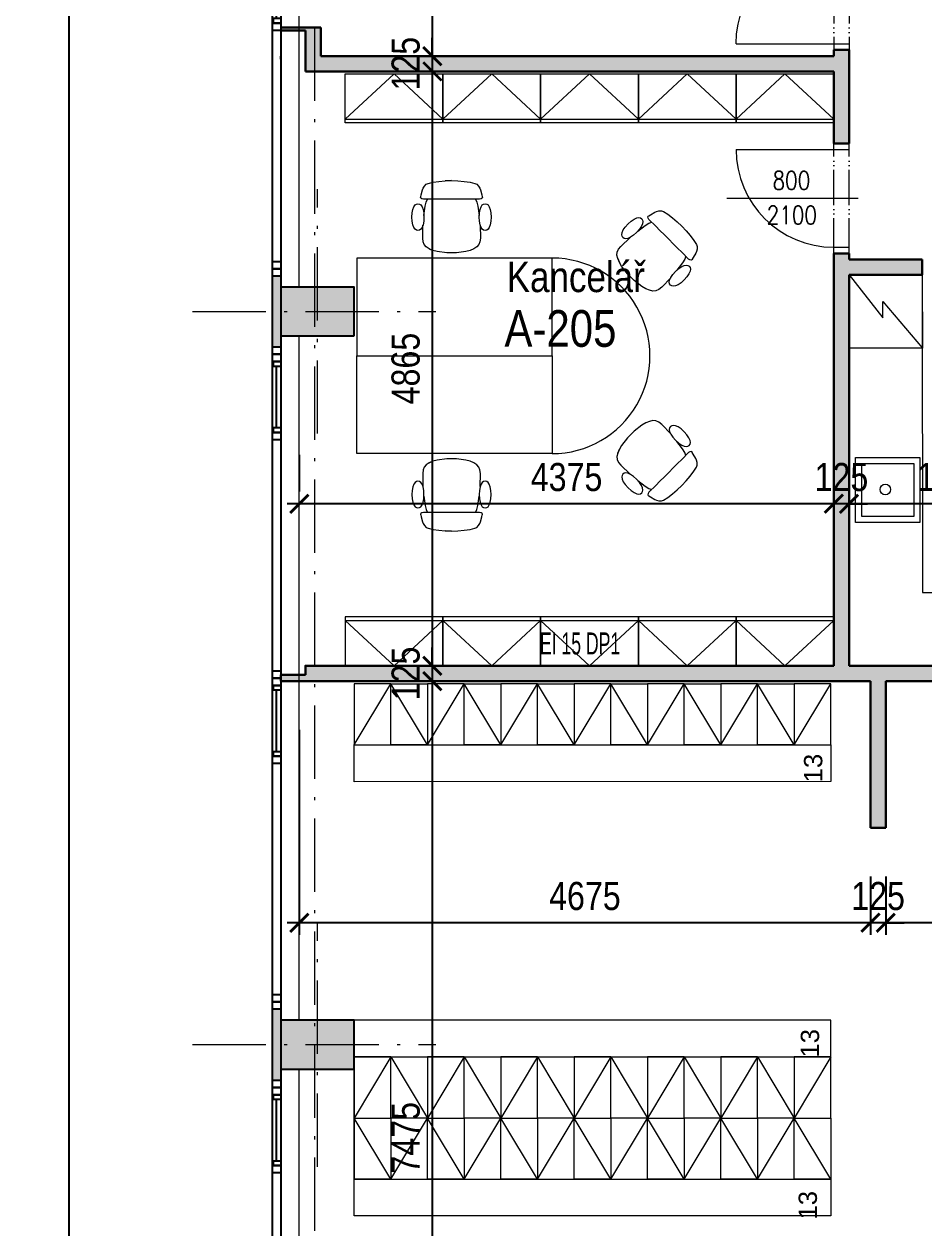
# Model space of a CAD drawing. Header units: millimetres. Extents: x 325046 to 1268204, y 1875583 to 2761998.
# Drawn here: x 558223 to 565588, y 2553393 to 2563245 of the extents above; entities that cross this region are included whole.
import ezdxf

# ---------------------------------------------------------------- set-up
doc = ezdxf.new("R2010")
doc.units = ezdxf.units.MM
doc.header["$LTSCALE"] = 100
doc.header["$PDMODE"] = 65
doc.linetypes.add('ACAD_ISO05W100', pattern=[33, 24, -3, 0, -3, 0, -3])
doc.linetypes.add('ACAD_ISO10W100', pattern=[18.5, 12, -3, 0.5, -3])
for name, color, linetype, lineweight, true_color in [('DVEŘE - POPIS', 7, 'Continuous', 5, 0x008a22), ('INTERIÉR', 7, 'Continuous', 5, 0xa65930), ('otvory', 7, 'Continuous', 20, 0xb30000), ('PO - dveře a odolnosti', 7, 'Continuous', 9, 0xc51645), ('PŘÍČKY - SDK', 7, 'Continuous', 30, 0x6a1174), ('SANITA  - NOVÁ', 7, 'Continuous', 13, 0x3f3fde)]:
    doc.layers.add(name, color=color, linetype=linetype, lineweight=lineweight, true_color=true_color)
for name, color, linetype in [('FASÁDY - okna - PŮDORYS', 8, 'Continuous'), ('kóty 100', 5, 'Continuous'), ('OKNA - RASTR', 5, 'Continuous'), ('ČÍSLO MÍSTNOSTI', 4, 'Continuous'), ('ŽB- SLOUPY', 3, 'Continuous')]:
    doc.layers.add(name, color=color, linetype=linetype)
for name, color, linetype, lineweight in [('FASÁDY filling', 7, 'Continuous', 5), ('Objekty - osy', 5, 'ACAD_ISO10W100', 20), ('ŽB - Šraf-prefa', 253, 'Continuous', 13)]:
    doc.layers.add(name, color=color, linetype=linetype, lineweight=lineweight)
doc.layers.add('POPIS MÍSTNOSTÍ', color=7, linetype='Continuous', true_color=0x072bf2)
doc.layers.add('ŠRAF - SDK', color=7, linetype='Continuous', true_color=0xfbe0ee)
doc.styles.add('arial 1_200', font='arialbd.ttf', dxfattribs={"height": 300})
doc.styles.add('ARIAL NARROW', font='ARIALN.TTF')
doc.styles.add('FSIMPLEX', font='simplex.shx')
doc.dimstyles.new('100', dxfattribs={"dimscale": 100, "dimtxt": 2.3, "dimasz": 1.5, "dimexe": 1, "dimexo": 4, "dimgap": 1, "dimtad": 1, "dimdec": 0, "dimzin": 0, "dimdsep": 46, "dimtxsty": 'ARIAL NARROW', "dimblk": 'ARCHTICK', "dimcen": 4, "dimdle": 1, "dimclrd": 256, "dimclre": 256, "dimclrt": 7, "dimadec": 0, "dimazin": 0, "dimtfac": 1, "dimtdec": 0, "dimtix": 1, "dimtofl": 0, "dimtmove": 0, "dimatfit": 2, "dimldrblk": 'OBLIQUE', "dimfxl": 1, "dimtolj": 1, "dimtzin": 0, "dimlwd": -1, "dimlwe": -1, "dimarcsym": 1})

# ---------------------------------------------------------------- blocks, each defined once
blk = doc.blocks.new('VI_2D_01_XX__FCPLA1112701903018')
for p, q in [((0.1041, 0.2015), (0.098, 0.1871)), ((0.1136, 0.2183), (0.1041, 0.2015)), ((0.1282, 0.2336), (0.1136, 0.2183)), ((0.1439, 0.2413), (0.1282, 0.2336)), ((0.1839, 0.2504), (0.1439, 0.2413)), ((0.2327, 0.2571), (0.1839, 0.2504)), ((0.2834, 0.2611), (0.2327, 0.2571)), ((0.3354, 0.2637), (0.2834, 0.2611)), ((0.3354, 0.2638), (0.2838, 0.2612)), ((0.3354, 0.2637), (0.2838, 0.2612)), ((0.387, 0.2612), (0.3354, 0.2638)), ((0.3354, 0.2638), (0.3873, 0.2611)), ((0.3873, 0.2611), (0.3354, 0.2637)), ((0.4381, 0.2571), (0.387, 0.2612)), ((0.4381, 0.2571), (0.3873, 0.2611)), ((0.4869, 0.2504), (0.4381, 0.2571)), ((0.5268, 0.2413), (0.4869, 0.2504)), ((0.5425, 0.2336), (0.5268, 0.2413)), ((0.5572, 0.2183), (0.5425, 0.2336)), ((0.5666, 0.2015), (0.5572, 0.2183)), ((0.5728, 0.1871), (0.5666, 0.2015)), ((0.0825, 0.1277), (0.0813, 0.1263)), ((0.0813, 0.1263), (0.0839, 0.1197)), ((0.084, 0.1311), (0.0825, 0.1277)), ((0.0839, 0.1197), (0.0929, 0.1143)), ((0.0874, 0.1476), (0.084, 0.1311)), ((0.098, 0.1871), (0.0874, 0.1476)), ((0.0929, 0.1143), (0.1053, 0.1118)), ((0.1053, 0.1118), (0.1842, 0.1118)), ((0.1381, 0.1118), (0.1273, 0.0879)), ((0.1842, 0.1118), (0.2328, 0.1118)), ((0.2328, 0.1118), (0.2838, 0.1118)), ((0.2838, 0.1118), (0.3354, 0.1118)), ((0.3354, 0.1118), (0.3869, 0.1118)), ((0.3869, 0.1118), (0.438, 0.1118)), ((0.438, 0.1118), (0.4865, 0.1118)), ((0.4865, 0.1118), (0.5654, 0.1118)), ((0.5435, 0.0879), (0.5327, 0.1118)), ((0.5654, 0.1118), (0.5779, 0.1143)), ((0.5834, 0.1476), (0.5728, 0.1871)), ((0.5779, 0.1143), (0.5868, 0.1197)), ((0.5867, 0.1311), (0.5834, 0.1476)), ((0.5882, 0.1277), (0.5867, 0.1311)), ((0.5868, 0.1197), (0.5895, 0.1263)), ((0.5895, 0.1263), (0.5882, 0.1277)), ((0.0186, 0.028), (0.013, -0.0009)), ((0.0269, 0.0502), (0.0186, 0.028)), ((0.0366, 0.0643), (0.0269, 0.0502)), ((0.0478, 0.0718), (0.0366, 0.0643)), ((0.0604, 0.0743), (0.0478, 0.0718)), ((0.073, 0.0718), (0.0604, 0.0743)), ((0.0842, 0.0643), (0.073, 0.0718)), ((0.0939, 0.0502), (0.0842, 0.0643)), ((0.1021, 0.028), (0.0939, 0.0502)), ((0.1078, -0.0009), (0.1021, 0.028)), ((0.1188, 0.0548), (0.1088, -0.0206)), ((0.1273, 0.0879), (0.1188, 0.0548)), ((0.5519, 0.0548), (0.5435, 0.0879)), ((0.5619, -0.0206), (0.5519, 0.0548)), ((0.5686, 0.028), (0.563, -0.0009)), ((0.5769, 0.0502), (0.5686, 0.028)), ((0.5866, 0.0643), (0.5769, 0.0502)), ((0.5978, 0.0718), (0.5866, 0.0643)), ((0.6104, 0.0743), (0.5978, 0.0718)), ((0.623, 0.0718), (0.6104, 0.0743)), ((0.6342, 0.0643), (0.623, 0.0718)), ((0.6439, 0.0502), (0.6342, 0.0643)), ((0.6521, 0.028), (0.6439, 0.0502)), ((0.6578, -0.0009), (0.6521, 0.028)), ((0.013, -0.0009), (0.0111, -0.035)), ((0.0111, -0.035), (0.013, -0.069)), ((0.013, -0.069), (0.0186, -0.0979)), ((0.0186, -0.0979), (0.0269, -0.1201)), ((0.0939, -0.1201), (0.1021, -0.0979)), ((0.1021, -0.0979), (0.1078, -0.069)), ((0.1096, -0.035), (0.1078, -0.0009)), ((0.1078, -0.069), (0.1096, -0.035)), ((0.563, -0.0009), (0.5611, -0.035)), ((0.5611, -0.035), (0.563, -0.069)), ((0.563, -0.069), (0.5686, -0.0979)), ((0.5686, -0.0979), (0.5769, -0.1201)), ((0.6439, -0.1201), (0.6521, -0.0979)), ((0.6521, -0.0979), (0.6578, -0.069)), ((0.6596, -0.035), (0.6578, -0.0009)), ((0.6578, -0.069), (0.6596, -0.035)), ((0.0269, -0.1201), (0.0366, -0.1342)), ((0.0366, -0.1342), (0.0478, -0.1417)), ((0.0478, -0.1417), (0.0604, -0.1442)), ((0.0604, -0.1442), (0.073, -0.1417)), ((0.073, -0.1417), (0.0842, -0.1342)), ((0.0842, -0.1342), (0.0939, -0.1201)), ((0.1011, -0.1007), (0.0994, -0.2065)), ((0.5713, -0.2065), (0.5697, -0.1007)), ((0.5769, -0.1201), (0.5866, -0.1342)), ((0.5866, -0.1342), (0.5978, -0.1417)), ((0.5978, -0.1417), (0.6104, -0.1442)), ((0.6104, -0.1442), (0.623, -0.1417)), ((0.623, -0.1417), (0.6342, -0.1342)), ((0.6342, -0.1342), (0.6439, -0.1201)), ((0.0994, -0.2065), (0.0994, -0.2064)), ((0.0994, -0.2065), (0.103, -0.2362)), ((0.0994, -0.2065), (0.103, -0.2361)), ((0.103, -0.2361), (0.1116, -0.2602)), ((0.103, -0.2361), (0.103, -0.2361)), ((0.103, -0.2361), (0.103, -0.2361)), ((0.103, -0.2362), (0.1116, -0.2602)), ((0.1116, -0.2602), (0.1273, -0.2796)), ((0.1116, -0.2602), (0.1273, -0.2796)), ((0.1273, -0.2796), (0.1516, -0.2952)), ((0.1273, -0.2796), (0.1516, -0.2952)), ((0.1516, -0.2952), (0.1516, -0.2952)), ((0.1516, -0.2952), (0.1521, -0.2954)), ((0.1521, -0.2954), (0.1831, -0.308)), ((0.4877, -0.308), (0.5191, -0.2952)), ((0.5186, -0.2954), (0.4877, -0.308)), ((0.5186, -0.2954), (0.5191, -0.2952)), ((0.5191, -0.2952), (0.5435, -0.2796)), ((0.5191, -0.2952), (0.5435, -0.2796)), ((0.5435, -0.2796), (0.5591, -0.2602)), ((0.5435, -0.2796), (0.5591, -0.2602)), ((0.5591, -0.2602), (0.5678, -0.2361)), ((0.5591, -0.2602), (0.5678, -0.2362)), ((0.5591, -0.2602), (0.5591, -0.2602)), ((0.5678, -0.2362), (0.5713, -0.2065)), ((0.5678, -0.2361), (0.5713, -0.2065)), ((0.1831, -0.308), (0.2187, -0.3175)), ((0.2187, -0.3175), (0.296, -0.3281)), ((0.296, -0.3281), (0.3747, -0.3281)), ((0.3747, -0.3281), (0.452, -0.3175)), ((0.452, -0.3175), (0.4877, -0.308))]:
    blk.add_line(p, q)
blk = doc.blocks.new('A$C2DA8013F')
at = {"layer": 'otvory', "linetype": 'ACAD_ISO05W100', "ltscale": 0.12}
for p, q in [((874.6, 0), (874.6, 900)), ((999.6, 0), (999.6, 900))]:
    blk.add_line(p, q, dxfattribs=at)
at = {"layer": 'otvory'}
for p, q in [((74.6, 850), (999.6, 850)), ((874.6, 50), (999.6, 50))]:
    blk.add_line(p, q, dxfattribs=at)
at = {"layer": 'otvory', "ltscale": 2, "transparency": 33554687}
blk.add_line((1073.7, 450), (0, 450), dxfattribs=at)
blk.add_arc((874.6, 850), 800, 180, 270, dxfattribs=at)
blk = doc.blocks.new('A$C6A1E434B')
at = {"layer": 'FASÁDY - okna - PŮDORYS'}
blk.add_line((30, 2550), (30, 2050), dxfattribs=at)
for points in [[(10, 2590), (70, 2590), (70, 2550), (10, 2550)], [(10, 2050), (70, 2050), (70, 2010), (10, 2010)]]:
    blk.add_lwpolyline(points, close=True, dxfattribs=at)
at = {"layer": 'OKNA - RASTR'}
blk.add_lwpolyline([(0, 2650), (70, 2650), (70, 0), (0, 0), (0, 2650)], dxfattribs=at)
for points in [[(0, 2650), (70, 2650), (70, 2590), (0, 2590)], [(0, 2010), (70, 2010), (70, 1950), (0, 1950)], [(0, 60), (70, 60), (70, 0), (0, 0)]]:
    blk.add_lwpolyline(points, close=True, dxfattribs=at)
blk = doc.blocks.new('_ARCHTICK')
at = {"color": 0, "linetype": 'ByBlock', "const_width": 0.15}
blk.add_lwpolyline([(-0.5, -0.5), (0.5, 0.5)], dxfattribs=at)
blk = doc.blocks.new('*D630')
at = {"layer": 'Defpoints', "color": 0, "ltscale": 100, "transparency": 16777216}
for p in [(560925.8, 2566942.7), (560475.8, 2562982.7), (561564.5, 2562982.7)]:
    blk.add_point(p, dxfattribs=at)
at = {"layer": 'kóty 100', "ltscale": 100, "transparency": 16777216}
for p, q in [((561564.5, 2567042.7), (561564.5, 2562882.7)), ((561325.8, 2566942.7), (561664.5, 2566942.7)), ((560875.8, 2562982.7), (561664.5, 2562982.7))]:
    blk.add_line(p, q, dxfattribs=at)
at = {"layer": 'kóty 100', "ltscale": 100, "transparency": 16777216, "xscale": 150, "yscale": 150, "zscale": 150}
for p, rotation in [((561564.5, 2566942.7), 90), ((561564.5, 2562982.7), 270)]:
    blk.add_blockref('_ARCHTICK', p, dxfattribs=dict(at, rotation=rotation))
at = {"layer": 'kóty 100', "color": 7, "ltscale": 100, "transparency": 16777216, "insert": (561347.1, 2564962.7), "char_height": 230, "attachment_point": 5, "rotation": 90, "style": 'ARIAL NARROW'}
blk.add_mtext('\\A1;3960', dxfattribs=at)
blk = doc.blocks.new('_Oblique')
at = {"color": 0, "lineweight": -2}
blk.add_line((-0.5, -0.5), (0.5, 0.5), dxfattribs=at)
blk = doc.blocks.new('*D631')
at = {"layer": 'Defpoints', "color": 0, "ltscale": 100, "transparency": 16777216}
for p in [(560475.8, 2562982.7), (560525.8, 2562857.7), (561564.5, 2562857.7)]:
    blk.add_point(p, dxfattribs=at)
at = {"layer": 'kóty 100', "ltscale": 100, "transparency": 16777216}
for p, q in [((561564.5, 2562982.7), (561564.5, 2563132.7)), ((560875.8, 2562982.7), (561664.5, 2562982.7)), ((560925.8, 2562857.7), (561664.5, 2562857.7)), ((561564.5, 2562857.7), (561564.5, 2562707.7))]:
    blk.add_line(p, q, dxfattribs=at)
at = {"layer": 'kóty 100', "ltscale": 100, "transparency": 16777216, "xscale": 150, "yscale": 150, "zscale": 150}
for p, rotation in [((561564.5, 2562982.7), 270), ((561564.5, 2562857.7), 90)]:
    blk.add_blockref('_ARCHTICK', p, dxfattribs=dict(at, rotation=rotation))
at = {"layer": 'kóty 100', "color": 7, "ltscale": 100, "transparency": 16777216, "insert": (561347.1, 2562920.2), "char_height": 230, "attachment_point": 5, "rotation": 90, "style": 'ARIAL NARROW'}
blk.add_mtext('\\A1;125', dxfattribs=at)
blk = doc.blocks.new('*D632')
at = {"layer": 'Defpoints', "color": 0, "ltscale": 100, "transparency": 16777216}
for p in [(560525.8, 2562857.7), (560525.8, 2557992.7), (561564.5, 2557992.7)]:
    blk.add_point(p, dxfattribs=at)
at = {"layer": 'kóty 100', "ltscale": 100, "transparency": 16777216}
for p, q in [((561564.5, 2562957.7), (561564.5, 2557892.7)), ((560925.8, 2562857.7), (561664.5, 2562857.7)), ((560925.8, 2557992.7), (561664.5, 2557992.7))]:
    blk.add_line(p, q, dxfattribs=at)
at = {"layer": 'kóty 100', "ltscale": 100, "transparency": 16777216, "xscale": 150, "yscale": 150, "zscale": 150}
for p, rotation in [((561564.5, 2562857.7), 90), ((561564.5, 2557992.7), 270)]:
    blk.add_blockref('_ARCHTICK', p, dxfattribs=dict(at, rotation=rotation))
at = {"layer": 'kóty 100', "color": 7, "ltscale": 100, "transparency": 16777216, "insert": (561347.1, 2560425.2), "char_height": 230, "attachment_point": 5, "rotation": 90, "style": 'ARIAL NARROW'}
blk.add_mtext('\\A1;4865', dxfattribs=at)
blk = doc.blocks.new('*D633')
at = {"layer": 'Defpoints', "color": 0, "ltscale": 100, "transparency": 16777216}
for p in [(560525.8, 2557992.7), (560475.8, 2557867.7), (561564.5, 2557867.7)]:
    blk.add_point(p, dxfattribs=at)
at = {"layer": 'kóty 100', "ltscale": 100, "transparency": 16777216}
for p, q in [((561564.5, 2557992.7), (561564.5, 2558142.7)), ((560925.8, 2557992.7), (561664.5, 2557992.7)), ((560875.8, 2557867.7), (561664.5, 2557867.7)), ((561564.5, 2557867.7), (561564.5, 2557717.7))]:
    blk.add_line(p, q, dxfattribs=at)
at = {"layer": 'kóty 100', "ltscale": 100, "transparency": 16777216, "xscale": 150, "yscale": 150, "zscale": 150}
for p, rotation in [((561564.5, 2557992.7), 270), ((561564.5, 2557867.7), 90)]:
    blk.add_blockref('_ARCHTICK', p, dxfattribs=dict(at, rotation=rotation))
at = {"layer": 'kóty 100', "color": 7, "ltscale": 100, "transparency": 16777216, "insert": (561347.1, 2557930.2), "char_height": 230, "attachment_point": 5, "rotation": 90, "style": 'ARIAL NARROW'}
blk.add_mtext('\\A1;125', dxfattribs=at)
blk = doc.blocks.new('*D634')
at = {"layer": 'Defpoints', "color": 0, "ltscale": 100, "transparency": 16777216}
for p in [(560475.8, 2557867.7), (561125.8, 2550392.7), (561564.5, 2550392.7)]:
    blk.add_point(p, dxfattribs=at)
at = {"layer": 'kóty 100', "ltscale": 100, "transparency": 16777216}
for p, q in [((561564.5, 2557967.7), (561564.5, 2550292.7)), ((560875.8, 2557867.7), (561664.5, 2557867.7)), ((561525.8, 2550392.7), (561664.5, 2550392.7))]:
    blk.add_line(p, q, dxfattribs=at)
at = {"layer": 'kóty 100', "ltscale": 100, "transparency": 16777216, "xscale": 150, "yscale": 150, "zscale": 150}
for p, rotation in [((561564.5, 2557867.7), 90), ((561564.5, 2550392.7), 270)]:
    blk.add_blockref('_ARCHTICK', p, dxfattribs=dict(at, rotation=rotation))
at = {"layer": 'kóty 100', "color": 7, "ltscale": 100, "transparency": 16777216, "insert": (561347.5, 2554130.2), "char_height": 230, "attachment_point": 5, "rotation": 90, "style": 'ARIAL NARROW'}
blk.add_mtext('\\A1;7475', dxfattribs=at)
blk = doc.blocks.new('*D677')
at = {"layer": 'Defpoints', "color": 0, "ltscale": 100, "transparency": 16777216}
for p in [(566675.8, 2560428.2), (564975.8, 2559318.8), (564975.8, 2559152.3)]:
    blk.add_point(p, dxfattribs=at)
at = {"layer": 'kóty 100', "ltscale": 100, "transparency": 16777216}
for p, q in [((566675.8, 2560028.2), (566675.8, 2559218.8)), ((564975.8, 2559552.3), (564975.8, 2559418.8)), ((566775.8, 2559318.8), (564875.8, 2559318.8))]:
    blk.add_line(p, q, dxfattribs=at)
at = {"layer": 'kóty 100', "ltscale": 100, "transparency": 16777216, "xscale": 150, "yscale": 150, "zscale": 150, "rotation": 180}
blk.add_blockref('_ARCHTICK', (564975.8, 2559318.8), dxfattribs=at)
at = {"layer": 'kóty 100', "ltscale": 100, "transparency": 16777216, "xscale": 150, "yscale": 150, "zscale": 150}
blk.add_blockref('_ARCHTICK', (566675.8, 2559318.8), dxfattribs=at)
at = {"layer": 'kóty 100', "color": 7, "ltscale": 100, "transparency": 16777216, "insert": (565825.8, 2559536.2), "char_height": 230, "attachment_point": 5, "style": 'ARIAL NARROW'}
blk.add_mtext('\\A1;1700', dxfattribs=at)
blk = doc.blocks.new('*D678')
at = {"layer": 'Defpoints', "color": 0, "ltscale": 100, "transparency": 16777216}
for p in [(564850.8, 2559318.8), (564850.8, 2559152.3), (564975.8, 2559152.3)]:
    blk.add_point(p, dxfattribs=at)
at = {"layer": 'kóty 100', "ltscale": 100, "transparency": 16777216}
for p, q in [((564850.8, 2559552.3), (564850.8, 2559418.8)), ((564975.8, 2559552.3), (564975.8, 2559418.8)), ((564850.8, 2559318.8), (564700.8, 2559318.8)), ((564975.8, 2559318.8), (565125.8, 2559318.8))]:
    blk.add_line(p, q, dxfattribs=at)
at = {"layer": 'kóty 100', "ltscale": 100, "transparency": 16777216, "xscale": 150, "yscale": 150, "zscale": 150}
blk.add_blockref('_ARCHTICK', (564850.8, 2559318.8), dxfattribs=at)
at = {"layer": 'kóty 100', "ltscale": 100, "transparency": 16777216, "xscale": 150, "yscale": 150, "zscale": 150, "rotation": 180}
blk.add_blockref('_ARCHTICK', (564975.8, 2559318.8), dxfattribs=at)
at = {"layer": 'kóty 100', "color": 7, "ltscale": 100, "transparency": 16777216, "insert": (564913.3, 2559536.2), "char_height": 230, "attachment_point": 5, "style": 'ARIAL NARROW'}
blk.add_mtext('\\A1;125', dxfattribs=at)
blk = doc.blocks.new('*D679')
at = {"layer": 'Defpoints', "color": 0, "ltscale": 100, "transparency": 16777216}
for p in [(560475.8, 2559318.8), (560475.8, 2559318.8), (564850.8, 2559152.3)]:
    blk.add_point(p, dxfattribs=at)
at = {"layer": 'kóty 100', "ltscale": 100, "transparency": 16777216}
for p, q in [((560475.8, 2559718.8), (560475.8, 2559418.8)), ((564850.8, 2559552.3), (564850.8, 2559418.8)), ((564950.8, 2559318.8), (560375.8, 2559318.8))]:
    blk.add_line(p, q, dxfattribs=at)
at = {"layer": 'kóty 100', "ltscale": 100, "transparency": 16777216, "xscale": 150, "yscale": 150, "zscale": 150, "rotation": 180}
blk.add_blockref('_ARCHTICK', (560475.8, 2559318.8), dxfattribs=at)
at = {"layer": 'kóty 100', "ltscale": 100, "transparency": 16777216, "xscale": 150, "yscale": 150, "zscale": 150}
blk.add_blockref('_ARCHTICK', (564850.8, 2559318.8), dxfattribs=at)
at = {"layer": 'kóty 100', "color": 7, "ltscale": 100, "transparency": 16777216, "insert": (562663.3, 2559536.2), "char_height": 230, "attachment_point": 5, "style": 'ARIAL NARROW'}
blk.add_mtext('\\A1;4375', dxfattribs=at)
blk = doc.blocks.new('*D696')
at = {"layer": 'Defpoints', "color": 0, "ltscale": 100, "transparency": 16777216}
for p in [(558591.2, 2566542.7), (560506.9, 2566542.7), (560506.9, 2531242.7)]:
    blk.add_point(p, dxfattribs=at)
at = {"layer": 'kóty 100', "ltscale": 100, "transparency": 16777216}
for p, q in [((558591.2, 2531142.7), (558591.2, 2566642.7)), ((560106.9, 2566542.7), (558491.2, 2566542.7)), ((560106.9, 2531242.7), (558491.2, 2531242.7))]:
    blk.add_line(p, q, dxfattribs=at)
at = {"layer": 'kóty 100', "ltscale": 100, "transparency": 16777216, "xscale": 150, "yscale": 150, "zscale": 150}
for p, rotation in [((558591.2, 2566542.7), 90), ((558591.2, 2531242.7), 270)]:
    blk.add_blockref('_ARCHTICK', p, dxfattribs=dict(at, rotation=rotation))
at = {"layer": 'kóty 100', "color": 7, "ltscale": 100, "transparency": 16777216, "insert": (558373.7, 2548892.7), "char_height": 230, "attachment_point": 5, "rotation": 90, "style": 'ARIAL NARROW'}
blk.add_mtext('\\A1;35300', dxfattribs=at)
blk = doc.blocks.new('*D793')
at = {"layer": 'Defpoints', "color": 0, "ltscale": 100, "transparency": 16777216}
for p in [(565275.8, 2556667.7), (566775.8, 2556567.7), (565275.8, 2555890.2)]:
    blk.add_point(p, dxfattribs=at)
at = {"layer": 'kóty 100', "ltscale": 100, "transparency": 16777216}
for p, q in [((565275.8, 2556267.7), (565275.8, 2555790.2)), ((566775.8, 2556167.7), (566775.8, 2555790.2)), ((566875.8, 2555890.2), (565175.8, 2555890.2))]:
    blk.add_line(p, q, dxfattribs=at)
at = {"layer": 'kóty 100', "ltscale": 100, "transparency": 16777216, "xscale": 150, "yscale": 150, "zscale": 150, "rotation": 180}
blk.add_blockref('_ARCHTICK', (565275.8, 2555890.2), dxfattribs=at)
at = {"layer": 'kóty 100', "ltscale": 100, "transparency": 16777216, "xscale": 150, "yscale": 150, "zscale": 150}
blk.add_blockref('_ARCHTICK', (566775.8, 2555890.2), dxfattribs=at)
at = {"layer": 'kóty 100', "color": 7, "ltscale": 100, "transparency": 16777216, "insert": (566025.8, 2556107.7), "char_height": 230, "attachment_point": 5, "style": 'ARIAL NARROW'}
blk.add_mtext('\\A1;1500', dxfattribs=at)
blk = doc.blocks.new('*D794')
at = {"layer": 'Defpoints', "color": 0, "ltscale": 100, "transparency": 16777216}
for p in [(565150.8, 2556667.7), (565275.8, 2556667.7), (565150.8, 2555890.2)]:
    blk.add_point(p, dxfattribs=at)
at = {"layer": 'kóty 100', "ltscale": 100, "transparency": 16777216}
for p, q in [((565150.8, 2556267.7), (565150.8, 2555790.2)), ((565275.8, 2556267.7), (565275.8, 2555790.2)), ((565150.8, 2555890.2), (565000.8, 2555890.2)), ((565275.8, 2555890.2), (565425.8, 2555890.2))]:
    blk.add_line(p, q, dxfattribs=at)
at = {"layer": 'kóty 100', "ltscale": 100, "transparency": 16777216, "xscale": 150, "yscale": 150, "zscale": 150}
blk.add_blockref('_ARCHTICK', (565150.8, 2555890.2), dxfattribs=at)
at = {"layer": 'kóty 100', "ltscale": 100, "transparency": 16777216, "xscale": 150, "yscale": 150, "zscale": 150, "rotation": 180}
blk.add_blockref('_ARCHTICK', (565275.8, 2555890.2), dxfattribs=at)
at = {"layer": 'kóty 100', "color": 7, "ltscale": 100, "transparency": 16777216, "insert": (565213.3, 2556107.7), "char_height": 230, "attachment_point": 5, "style": 'ARIAL NARROW'}
blk.add_mtext('\\A1;125', dxfattribs=at)
blk = doc.blocks.new('*D795')
at = {"layer": 'Defpoints', "color": 0, "ltscale": 100, "transparency": 16777216}
for p in [(560475.8, 2557867.7), (565150.8, 2556667.7), (560475.8, 2555890.2)]:
    blk.add_point(p, dxfattribs=at)
at = {"layer": 'kóty 100', "ltscale": 100, "transparency": 16777216}
for p, q in [((560475.8, 2557467.7), (560475.8, 2555790.2)), ((565150.8, 2556267.7), (565150.8, 2555790.2)), ((565250.8, 2555890.2), (560375.8, 2555890.2))]:
    blk.add_line(p, q, dxfattribs=at)
at = {"layer": 'kóty 100', "ltscale": 100, "transparency": 16777216, "xscale": 150, "yscale": 150, "zscale": 150, "rotation": 180}
blk.add_blockref('_ARCHTICK', (560475.8, 2555890.2), dxfattribs=at)
at = {"layer": 'kóty 100', "ltscale": 100, "transparency": 16777216, "xscale": 150, "yscale": 150, "zscale": 150}
blk.add_blockref('_ARCHTICK', (565150.8, 2555890.2), dxfattribs=at)
at = {"layer": 'kóty 100', "color": 7, "ltscale": 100, "transparency": 16777216, "insert": (562813.3, 2556107.7), "char_height": 230, "attachment_point": 5, "style": 'ARIAL NARROW'}
blk.add_mtext('\\A1;4675', dxfattribs=at)
blk = doc.blocks.new('*D796')
at = {"layer": 'Defpoints', "color": 0, "ltscale": 100, "transparency": 16777216}
for p in [(565275.8, 2557867.7), (565275.8, 2556667.7), (566152.1, 2556667.7)]:
    blk.add_point(p, dxfattribs=at)
at = {"layer": 'kóty 100', "ltscale": 100, "transparency": 16777216}
for p, q in [((566152.1, 2557967.7), (566152.1, 2556567.7)), ((565675.8, 2557867.7), (566252.1, 2557867.7)), ((565675.8, 2556667.7), (566252.1, 2556667.7))]:
    blk.add_line(p, q, dxfattribs=at)
at = {"layer": 'kóty 100', "ltscale": 100, "transparency": 16777216, "xscale": 150, "yscale": 150, "zscale": 150}
for p, rotation in [((566152.1, 2557867.7), 90), ((566152.1, 2556667.7), 270)]:
    blk.add_blockref('_ARCHTICK', p, dxfattribs=dict(at, rotation=rotation))
at = {"layer": 'kóty 100', "color": 7, "ltscale": 100, "transparency": 16777216, "insert": (565934.6, 2557267.7), "char_height": 230, "attachment_point": 5, "rotation": 90, "style": 'ARIAL NARROW'}
blk.add_mtext('\\A1;1200', dxfattribs=at)

msp = doc.modelspace()

# ---------------------------------------------------------------- hatches: boundary and pattern name
at = {"layer": 'FASÁDY filling', "ltscale": 200, "true_color": 0x8f9ca3}
h = msp.add_hatch(color=253, dxfattribs=at)
h.dxf.hatch_style = 1
h.paths.add_polyline_path([(560255.8, 2560602.7), (560325.8, 2560602.7), (560325.8, 2561182.7), (560255.8, 2561182.7)])
h = msp.add_hatch(color=253, dxfattribs=at)
h.dxf.hatch_style = 1
h.paths.add_polyline_path([(560255.8, 2554602.7), (560325.8, 2554602.7), (560325.8, 2555182.7), (560255.8, 2555182.7)])
at = {"layer": 'ŠRAF - SDK', "ltscale": 100}
h = msp.add_hatch(color=256, dxfattribs=at)
h.dxf.hatch_style = 1
h.paths.add_polyline_path([(564850.8, 2562982.7), (560650.8, 2562982.7), (560650.8, 2563217.7), (560325.8, 2563217.7), (560325.8, 2563192.7), (560525.8, 2563192.7), (560525.8, 2562857.7), (564850.8, 2562857.7), (564850.8, 2562267.7), (564975.8, 2562267.7), (564975.8, 2563032.7), (564850.8, 2563032.7)])
h.paths.add_polyline_path([(569600.9, 2562592.7), (569600.9, 2562467.7), (571075.8, 2562467.7), (571075.8, 2557992.7), (566800.8, 2557992.7), (566800.8, 2562467.7), (568600.9, 2562467.7), (568600.9, 2562592.7), (566675.8, 2562592.7), (566675.8, 2557992.7), (564975.8, 2557992.7), (564975.8, 2561192.7), (565575.3, 2561192.7), (565575.3, 2561317.7), (564975.8, 2561317.7), (564975.8, 2561367.7), (564850.8, 2561367.7), (564850.8, 2557992.7), (560525.8, 2557992.7), (560525.8, 2557917.7), (560325.8, 2557917.7), (560325.8, 2557867.7), (565150.8, 2557867.7), (565150.8, 2556667.7), (565275.8, 2556667.7), (565275.8, 2557867.7), (569725.8, 2557867.7), (569725.8, 2557717.7), (569850.8, 2557717.7), (569850.8, 2557867.7), (571400.8, 2557867.7), (571400.8, 2557992.7), (571200.8, 2557992.7), (571200.8, 2562592.7)])
at = {"layer": 'ŽB - Šraf-prefa'}
h = msp.add_hatch(color=256, dxfattribs=at)
h.dxf.hatch_style = 1
h.paths.add_polyline_path([(560925.8, 2560692.7), (560925.8, 2561092.7), (560325.8, 2561092.7), (560325.8, 2560692.7)])
h = msp.add_hatch(color=256, dxfattribs=at)
h.dxf.hatch_style = 1
h.paths.add_polyline_path([(560925.8, 2554692.7), (560925.8, 2555092.7), (560325.8, 2555092.7), (560325.8, 2554692.7)])

# ---------------------------------------------------------------- linework, layer by layer
at = {"layer": 'INTERIÉR'}
for points in [[(560851.1, 2562437.1), (560851.1, 2562837.2), (561651.1, 2562837.2), (561651.1, 2562437.1)], [(561651.1, 2562437.1), (561651.1, 2562837.2), (562451, 2562837.2), (562451, 2562437.1)], [(562451, 2562437.1), (562451, 2562837.2), (563251, 2562837.2), (563251, 2562437.1)], [(563251, 2562437.1), (563251, 2562837.2), (564050.9, 2562837.2), (564050.9, 2562437.1)], [(564050.9, 2562437.1), (564050.9, 2562837.2), (564850.8, 2562837.2), (564850.8, 2562437.1)], [(560945.9, 2561329.5), (560945.9, 2560529.5), (562545.9, 2560529.5), (562545.9, 2561329.5)], [(564975.8, 2557992.7), (564975.7, 2561192.7), (565575.3, 2561192.7), (565575.6, 2558592.8), (566675.8, 2558592.8), (566675.8, 2557992.7)], [(560945.9, 2559729.5), (560945.9, 2560529.5), (562545.9, 2560529.5), (562545.9, 2559729.5)], [(560851.1, 2558392.8), (560851.1, 2557992.7), (561651.1, 2557992.7), (561651.1, 2558392.8)], [(561651.1, 2558392.8), (561651.1, 2557992.7), (562451, 2557992.7), (562451, 2558392.8)], [(562451, 2558392.8), (562451, 2557992.7), (563251, 2557992.7), (563251, 2558392.8)], [(563251, 2558392.8), (563251, 2557992.7), (564050.9, 2557992.7), (564050.9, 2558392.8)], [(564050.9, 2558392.8), (564050.9, 2557992.7), (564850.8, 2557992.7), (564850.8, 2558392.8)]]:
    msp.add_lwpolyline(points, close=True, dxfattribs=at)
for points in [[(560851.1, 2562467.1), (561651.1, 2562467.2), (561251.1, 2562837.2), (560851.1, 2562467.1)], [(561651.1, 2562467.1), (562451, 2562467.2), (562051, 2562837.2), (561651.1, 2562467.1)], [(562451, 2562467.1), (563251, 2562467.2), (562851, 2562837.2), (562451, 2562467.1)], [(563250.9, 2562467.1), (564050.9, 2562467.2), (563650.9, 2562837.2), (563250.9, 2562467.1)], [(564050.9, 2562467.1), (564850.8, 2562467.2), (564450.8, 2562837.2), (564050.9, 2562467.1)], [(560851.1, 2558362.8), (561651.1, 2558362.7), (561251.1, 2557992.8), (560851.1, 2558362.8)], [(561651.1, 2558362.8), (562451, 2558362.7), (562051, 2557992.8), (561651.1, 2558362.8)], [(562451, 2558362.8), (563251, 2558362.7), (562851, 2557992.8), (562451, 2558362.8)], [(563250.9, 2558362.8), (564050.9, 2558362.7), (563650.9, 2557992.8), (563250.9, 2558362.8)], [(564050.9, 2558362.8), (564850.8, 2558362.7), (564450.8, 2557992.8), (564050.9, 2558362.8)], [(560925.9, 2557345.2), (561225.9, 2557345.3), (561225.8, 2557845.3), (560925.8, 2557845.2), (560925.9, 2557345.2), (561225.8, 2557845.3)], [(561525.9, 2557345.2), (561225.9, 2557345.3), (561226, 2557845.3), (561526, 2557845.2), (561525.9, 2557345.2), (561226, 2557845.3)], [(561525.9, 2557345.2), (561825.9, 2557345.3), (561825.8, 2557845.3), (561525.8, 2557845.2), (561525.9, 2557345.2), (561825.8, 2557845.3)], [(562125.9, 2557345.2), (561825.9, 2557345.3), (561826, 2557845.3), (562126, 2557845.2), (562125.9, 2557345.2), (561826, 2557845.3)], [(562125.9, 2557345.2), (562425.9, 2557345.3), (562425.8, 2557845.3), (562125.8, 2557845.2), (562125.9, 2557345.2), (562425.8, 2557845.3)], [(562725.9, 2557345.2), (562425.9, 2557345.3), (562426, 2557845.3), (562726, 2557845.2), (562725.9, 2557345.2), (562426, 2557845.3)], [(562725.9, 2557345.2), (563025.9, 2557345.3), (563025.8, 2557845.3), (562725.8, 2557845.2), (562725.9, 2557345.2), (563025.8, 2557845.3)], [(563325.9, 2557345.2), (563025.9, 2557345.3), (563026, 2557845.3), (563326, 2557845.2), (563325.9, 2557345.2), (563026, 2557845.3)], [(563325.9, 2557345.2), (563625.9, 2557345.3), (563625.8, 2557845.3), (563325.8, 2557845.2), (563325.9, 2557345.2), (563625.8, 2557845.3)], [(563925.9, 2557345.2), (563625.9, 2557345.3), (563626, 2557845.3), (563926, 2557845.2), (563925.9, 2557345.2), (563626, 2557845.3)], [(563925.9, 2557345.2), (564225.9, 2557345.3), (564225.8, 2557845.3), (563925.8, 2557845.2), (563925.9, 2557345.2), (564225.8, 2557845.3)], [(564525.9, 2557345.2), (564225.9, 2557345.3), (564226, 2557845.3), (564526, 2557845.2), (564525.9, 2557345.2), (564226, 2557845.3)], [(564525.9, 2557345.2), (564825.9, 2557345.3), (564825.8, 2557845.3), (564525.8, 2557845.2), (564525.9, 2557345.2), (564825.8, 2557845.3)], [(560925.9, 2557345.2), (564825.9, 2557345.3), (564825.9, 2557045.3), (560925.9, 2557044.7), (560925.9, 2557345.2)], [(560925.8, 2554792.2), (564825.8, 2554792.2), (564825.8, 2555092.2), (560925.8, 2555092.7), (560925.8, 2554792.2)], [(560925.8, 2554792.2), (560925.8, 2554792.1), (560925.8, 2554292.1), (560925.7, 2554292.2), (560925.8, 2554792.2), (560925.8, 2554292.1)], [(561225.8, 2554792.2), (560925.8, 2554792.1), (560925.9, 2554292.1), (561225.9, 2554292.2), (561225.8, 2554792.2), (560925.9, 2554292.1)], [(561225.8, 2554792.2), (561525.8, 2554792.1), (561525.8, 2554292.1), (561225.8, 2554292.2), (561225.8, 2554792.2), (561525.8, 2554292.1)], [(561825.8, 2554792.2), (561525.8, 2554792.1), (561525.9, 2554292.1), (561825.9, 2554292.2), (561825.8, 2554792.2), (561525.9, 2554292.1)], [(561825.8, 2554792.2), (562125.8, 2554792.1), (562125.8, 2554292.1), (561825.8, 2554292.2), (561825.8, 2554792.2), (562125.8, 2554292.1)], [(562425.8, 2554792.2), (562125.8, 2554792.1), (562125.9, 2554292.1), (562425.9, 2554292.2), (562425.8, 2554792.2), (562125.9, 2554292.1)], [(562425.8, 2554792.2), (562725.8, 2554792.1), (562725.8, 2554292.1), (562425.8, 2554292.2), (562425.8, 2554792.2), (562725.8, 2554292.1)], [(563025.8, 2554792.2), (562725.8, 2554792.1), (562725.9, 2554292.1), (563025.9, 2554292.2), (563025.8, 2554792.2), (562725.9, 2554292.1)], [(563025.8, 2554792.2), (563325.8, 2554792.1), (563325.8, 2554292.1), (563025.8, 2554292.2), (563025.8, 2554792.2), (563325.8, 2554292.1)], [(563625.8, 2554792.2), (563325.8, 2554792.1), (563325.9, 2554292.1), (563625.9, 2554292.2), (563625.8, 2554792.2), (563325.9, 2554292.1)], [(563625.8, 2554792.2), (563925.8, 2554792.1), (563925.8, 2554292.1), (563625.8, 2554292.2), (563625.8, 2554792.2), (563925.8, 2554292.1)], [(564225.8, 2554792.2), (563925.8, 2554792.1), (563925.9, 2554292.1), (564225.9, 2554292.2), (564225.8, 2554792.2), (563925.9, 2554292.1)], [(564225.8, 2554792.2), (564525.8, 2554792.1), (564525.8, 2554292.1), (564225.8, 2554292.2), (564225.8, 2554792.2), (564525.8, 2554292.1)], [(564825.8, 2554792.2), (564525.8, 2554792.1), (564525.9, 2554292.1), (564825.9, 2554292.2), (564825.8, 2554792.2), (564525.9, 2554292.1)], [(560925.8, 2553792.2), (560925.8, 2553792.2), (560925.8, 2554292.2), (560925.7, 2554292.2), (560925.8, 2553792.2), (560925.8, 2554292.2)], [(561225.8, 2553792.2), (560925.8, 2553792.2), (560925.9, 2554292.2), (561225.9, 2554292.2), (561225.8, 2553792.2), (560925.9, 2554292.2)], [(561225.8, 2553792.2), (561525.8, 2553792.2), (561525.8, 2554292.2), (561225.8, 2554292.2), (561225.8, 2553792.2), (561525.8, 2554292.2)], [(561825.8, 2553792.2), (561525.8, 2553792.2), (561525.9, 2554292.2), (561825.9, 2554292.2), (561825.8, 2553792.2), (561525.9, 2554292.2)], [(561825.8, 2553792.2), (562125.8, 2553792.2), (562125.8, 2554292.2), (561825.8, 2554292.2), (561825.8, 2553792.2), (562125.8, 2554292.2)], [(562425.8, 2553792.2), (562125.8, 2553792.2), (562125.9, 2554292.2), (562425.9, 2554292.2), (562425.8, 2553792.2), (562125.9, 2554292.2)], [(562425.8, 2553792.2), (562725.8, 2553792.2), (562725.8, 2554292.2), (562425.8, 2554292.2), (562425.8, 2553792.2), (562725.8, 2554292.2)], [(563025.8, 2553792.2), (562725.8, 2553792.2), (562725.9, 2554292.2), (563025.9, 2554292.2), (563025.8, 2553792.2), (562725.9, 2554292.2)], [(563025.8, 2553792.2), (563325.8, 2553792.2), (563325.8, 2554292.2), (563025.8, 2554292.2), (563025.8, 2553792.2), (563325.8, 2554292.2)], [(563625.8, 2553792.2), (563325.8, 2553792.2), (563325.9, 2554292.2), (563625.9, 2554292.2), (563625.8, 2553792.2), (563325.9, 2554292.2)], [(563625.8, 2553792.2), (563925.8, 2553792.2), (563925.8, 2554292.2), (563625.8, 2554292.2), (563625.8, 2553792.2), (563925.8, 2554292.2)], [(564225.8, 2553792.2), (563925.8, 2553792.2), (563925.9, 2554292.2), (564225.9, 2554292.2), (564225.8, 2553792.2), (563925.9, 2554292.2)], [(564225.8, 2553792.2), (564525.8, 2553792.2), (564525.8, 2554292.2), (564225.8, 2554292.2), (564225.8, 2553792.2), (564525.8, 2554292.2)], [(564825.8, 2553792.2), (564525.8, 2553792.2), (564525.9, 2554292.2), (564825.9, 2554292.2), (564825.8, 2553792.2), (564525.9, 2554292.2)], [(560925.8, 2553792.2), (564825.8, 2553792.2), (564825.8, 2553492.2), (560925.8, 2553491.6), (560925.8, 2553792.2)]]:
    msp.add_lwpolyline(points, dxfattribs=at)
msp.add_arc((562545.9, 2560529.5), 800, 269.92417, 90, dxfattribs=at)
at = {"layer": 'Objekty - osy', "ltscale": 0.5}
for points in [[(560600.8, 2591892.7), (560600.8, 2469892.7)], [(560625.8, 2559892.7), (560625.8, 2561892.7)], [(559600.8, 2560892.7), (561592, 2560892.7)], [(560625.8, 2553892.7), (560625.8, 2555892.7)], [(559600.8, 2554892.7), (561592, 2554892.7)]]:
    msp.add_lwpolyline(points, dxfattribs=at)
at = {"layer": 'OKNA - RASTR'}
for points in [[(560255.8, 2561242.7), (560325.8, 2561242.7), (560325.8, 2560542.7), (560255.8, 2560542.7)], [(560255.8, 2561242.7), (560325.8, 2561242.7), (560325.8, 2561182.7), (560255.8, 2561182.7)], [(560255.8, 2560602.7), (560325.8, 2560602.7), (560325.8, 2560542.7), (560255.8, 2560542.7)], [(560255.8, 2555242.7), (560325.8, 2555242.7), (560325.8, 2554542.7), (560255.8, 2554542.7)], [(560255.8, 2555242.7), (560325.8, 2555242.7), (560325.8, 2555182.7), (560255.8, 2555182.7)], [(560255.8, 2554602.7), (560325.8, 2554602.7), (560325.8, 2554542.7), (560255.8, 2554542.7)]]:
    msp.add_lwpolyline(points, close=True, dxfattribs=at)
at = {"layer": 'otvory'}
for p, q in [((560475.8, 2561092.7), (560475.8, 2566692.7)), ((560475.8, 2555092.7), (560475.8, 2560692.7)), ((560475.8, 2549092.7), (560475.8, 2554692.7))]:
    msp.add_line(p, q, dxfattribs=at)
at = {"layer": 'PŘÍČKY - SDK'}
for p, q in [((560650.8, 2563217.7), (560325.8, 2563217.7)), ((560325.8, 2563192.7), (560525.8, 2563192.7)), ((560525.8, 2562857.7), (560525.8, 2563192.7)), ((560650.8, 2562982.7), (560650.8, 2563217.7)), ((564850.8, 2562982.7), (560650.8, 2562982.7)), ((564975.8, 2563032.7), (564850.8, 2563032.7)), ((564850.8, 2562982.7), (564850.8, 2563032.7)), ((564975.8, 2562267.7), (564975.8, 2563032.7)), ((560525.8, 2562857.7), (564850.8, 2562857.7)), ((564850.8, 2562267.7), (564850.8, 2562857.7)), ((564975.8, 2562267.7), (564850.8, 2562267.7)), ((564975.8, 2561367.7), (564850.8, 2561367.7)), ((564850.8, 2557992.7), (564850.8, 2561367.7)), ((564975.8, 2561317.7), (564975.8, 2561367.7)), ((565575.3, 2561317.7), (564975.8, 2561317.7)), ((565575.3, 2561192.7), (565575.3, 2561317.7)), ((565575.3, 2561192.7), (564975.8, 2561192.7)), ((564975.8, 2557992.7), (564975.8, 2561192.7)), ((564975.8, 2557992.7), (566594.7, 2557992.7)), ((560325.8, 2557917.7), (560525.8, 2557917.7)), ((560325.8, 2557867.7), (565150.8, 2557867.7)), ((565150.8, 2557867.7), (565150.8, 2556667.7)), ((565275.8, 2556667.7), (565275.8, 2557867.7)), ((565275.8, 2557867.7), (569725.8, 2557867.7)), ((565150.8, 2556667.7), (565275.8, 2556667.7))]:
    msp.add_line(p, q, dxfattribs=at)
at = {"layer": 'PŘÍČKY - SDK', "ltscale": 100}
for p, q in [((560325.8, 2562982.7), (560325.8, 2562957.7)), ((560325.8, 2557917.7), (560325.8, 2557867.7))]:
    msp.add_line(p, q, dxfattribs=at)
at = {"layer": 'PŘÍČKY - SDK'}
msp.add_lwpolyline([(564850.8, 2557992.7), (560525.8, 2557992.7), (560525.8, 2557917.7)], dxfattribs=at)
at = {"layer": 'SANITA  - NOVÁ'}
msp.add_lwpolyline([(564975.4, 2561192.6), (565575.3, 2561192.7), (565575.5, 2560592.9), (564975.7, 2560592.8), (564975.4, 2561192.6), (565251.5, 2560841.5), (565251.5, 2560973.6), (565575.4, 2560592.7)], dxfattribs=at)
for points in [[(565028.8, 2559165), (565028.8, 2559697.7), (565554.7, 2559697.7), (565554.7, 2559165)], [(565078.8, 2559215), (565078.8, 2559647.7), (565504.7, 2559647.7), (565504.7, 2559215)]]:
    msp.add_lwpolyline(points, close=True, dxfattribs=at)
msp.add_circle((565272.3, 2559435.4), 43.4, dxfattribs=at)
at = {"layer": 'ŽB- SLOUPY'}
for points in [[(560925.8, 2560692.7), (560925.8, 2561092.7), (560325.8, 2561092.7), (560325.8, 2560692.7)], [(560925.8, 2554692.7), (560925.8, 2555092.7), (560325.8, 2555092.7), (560325.8, 2554692.7)]]:
    msp.add_lwpolyline(points, close=True, dxfattribs=at)

# ---------------------------------------------------------------- block references
at = {"layer": 'INTERIÉR', "extrusion": (0, 0, -1), "yscale": 999.9999999999995, "zscale": -999.9999999999995}
for p, xscale, rotation in [((-562057.1, 2561699.9), 999.9999999999995, 1.160861238745512e-07), ((-562057.1, 2559359.2), -999.9999999999995, 179.9999998839139)]:
    msp.add_blockref('VI_2D_01_XX__FCPLA1112701903018', p, dxfattribs=dict(at, xscale=xscale, rotation=rotation))
at = {"layer": 'INTERIÉR', "yscale": 999.9999999999999, "zscale": 999.9999999999999}
for p, xscale, rotation in [((563658.1, 2561167.5), -999.9999999999999, 315.0000000404752), ((563658.1, 2559891.6), 999.9999999999999, 224.9999999595248)]:
    msp.add_blockref('VI_2D_01_XX__FCPLA1112701903018', p, dxfattribs=dict(at, xscale=xscale, rotation=rotation))
at = {"layer": 'OKNA - RASTR'}
for p in [(560255.8, 2561242.7), (560255.8, 2557892.7), (560255.8, 2555242.7), (560255.8, 2551892.7)]:
    msp.add_blockref('A$C6A1E434B', p, dxfattribs=at)
at = {"layer": 'otvory', "xscale": -1, "rotation": 180}
msp.add_blockref('A$C2DA8013F', (563976.2, 2563932.7), dxfattribs=at)
at = {"layer": 'otvory'}
msp.add_blockref('A$C2DA8013F', (563976.2, 2561367.7), dxfattribs=at)

# ---------------------------------------------------------------- texts
at = {"layer": 'DVEŘE - POPIS', "style": 'FSIMPLEX', "width": 0.8}
for s, p in [('800', (564349.3, 2561890.4)), ('2100', (564301.6, 2561606.4))]:
    msp.add_text(s, height=150, dxfattribs=at).set_placement(p)
at = {"layer": 'INTERIÉR', "char_height": 150, "attachment_point": 3, "rotation": 90, "style": 'arial 1_200'}
for insert in [(564606.5, 2557272.6), (564580.3, 2555020.3), (564562.7, 2553695)]:
    msp.add_mtext_dynamic_manual_height_columns('{\\fArial|b0|i0|c238|p34;13}', width=472.538, gutter_width=1500, heights=[0], dxfattribs=dict(at, insert=insert))
at = {"layer": 'PO - dveře a odolnosti', "insert": (562444.8, 2558265.7, 0), "char_height": 180, "width": 3905.887, "attachment_point": 1, "style": 'ARIAL NARROW'}
msp.add_mtext('\\A1;{\\W0.7;EI 15 DP1}', dxfattribs=at)
at = {"layer": 'POPIS MÍSTNOSTÍ', "style": 'ARIAL NARROW'}
msp.add_text('Kancelář', height=250, rotation=360, dxfattribs=at).set_placement((562173.4, 2561051.1))
at = {"layer": 'ČÍSLO MÍSTNOSTI', "style": 'ARIAL NARROW'}
msp.add_text('A-205', height=300, dxfattribs=at).set_placement((562154.7, 2560603.5))

# ---------------------------------------------------------------- dimensions: what is measured, and where the dimension line sits
at = {"layer": 'kóty 100', "ltscale": 100}
for base, p1, p2, picture, middle in [((561564.5, 2562982.7), (560925.8, 2566942.7), (560475.8, 2562982.7), '*D630', (561347.1, 2564962.7)), ((561564.5, 2562857.7), (560475.8, 2562982.7), (560525.8, 2562857.7), '*D631', (561347.1, 2562920.2)), ((561564.5, 2557992.7), (560525.8, 2562857.7), (560525.8, 2557992.7), '*D632', (561347.1, 2560425.2)), ((561564.5, 2557867.7), (560525.8, 2557992.7), (560475.8, 2557867.7), '*D633', (561347.1, 2557930.2)), ((561564.5, 2550392.7), (560475.8, 2557867.7), (561125.8, 2550392.7), '*D634', (561347.5, 2554130.2))]:
    dim = msp.add_linear_dim(base=base, p1=p1, p2=p2, angle=90, dimstyle='100', override={"dimtmove": 1}, dxfattribs=at)
    dim.commit()
    dim.dimension.update_dxf_attribs({"geometry": picture, "text_midpoint": middle})
for base, p1, p2, picture, middle in [((558591.2, 2566542.7), (560506.9, 2531242.7), (560506.9, 2566542.7), '*D696', (558373.7, 2548892.7)), ((566152.1, 2556667.7), (565275.8, 2557867.7), (565275.8, 2556667.7), '*D796', (565934.6, 2557267.7))]:
    dim = msp.add_linear_dim(base=base, p1=p1, p2=p2, angle=90, dimstyle='100', dxfattribs=at)
    dim.commit()
    dim.dimension.update_dxf_attribs({"geometry": picture, "text_midpoint": middle})
for base, p1, p2, picture, middle in [((564975.8, 2559318.8), (566675.8, 2560428.2), (564975.8, 2559152.3), '*D677', (565825.8, 2559536.2)), ((560475.8, 2559318.8), (564850.8, 2559152.3), (560475.8, 2559318.8), '*D679', (562663.3, 2559536.2)), ((564850.8, 2559318.8), (564975.8, 2559152.3), (564850.8, 2559152.3), '*D678', (564913.3, 2559536.2)), ((560475.8, 2555890.2), (565150.8, 2556667.7), (560475.8, 2557867.7), '*D795', (562813.3, 2556107.7)), ((565150.8, 2555890.2), (565275.8, 2556667.7), (565150.8, 2556667.7), '*D794', (565213.3, 2556107.7)), ((565275.8, 2555890.2), (566775.8, 2556567.7), (565275.8, 2556667.7), '*D793', (566025.8, 2556107.7))]:
    dim = msp.add_linear_dim(base=base, p1=p1, p2=p2, dimstyle='100', override={"dimtmove": 1}, dxfattribs=at)
    dim.commit()
    dim.dimension.update_dxf_attribs({"geometry": picture, "text_midpoint": middle})

doc.saveas('drawing.dxf')
